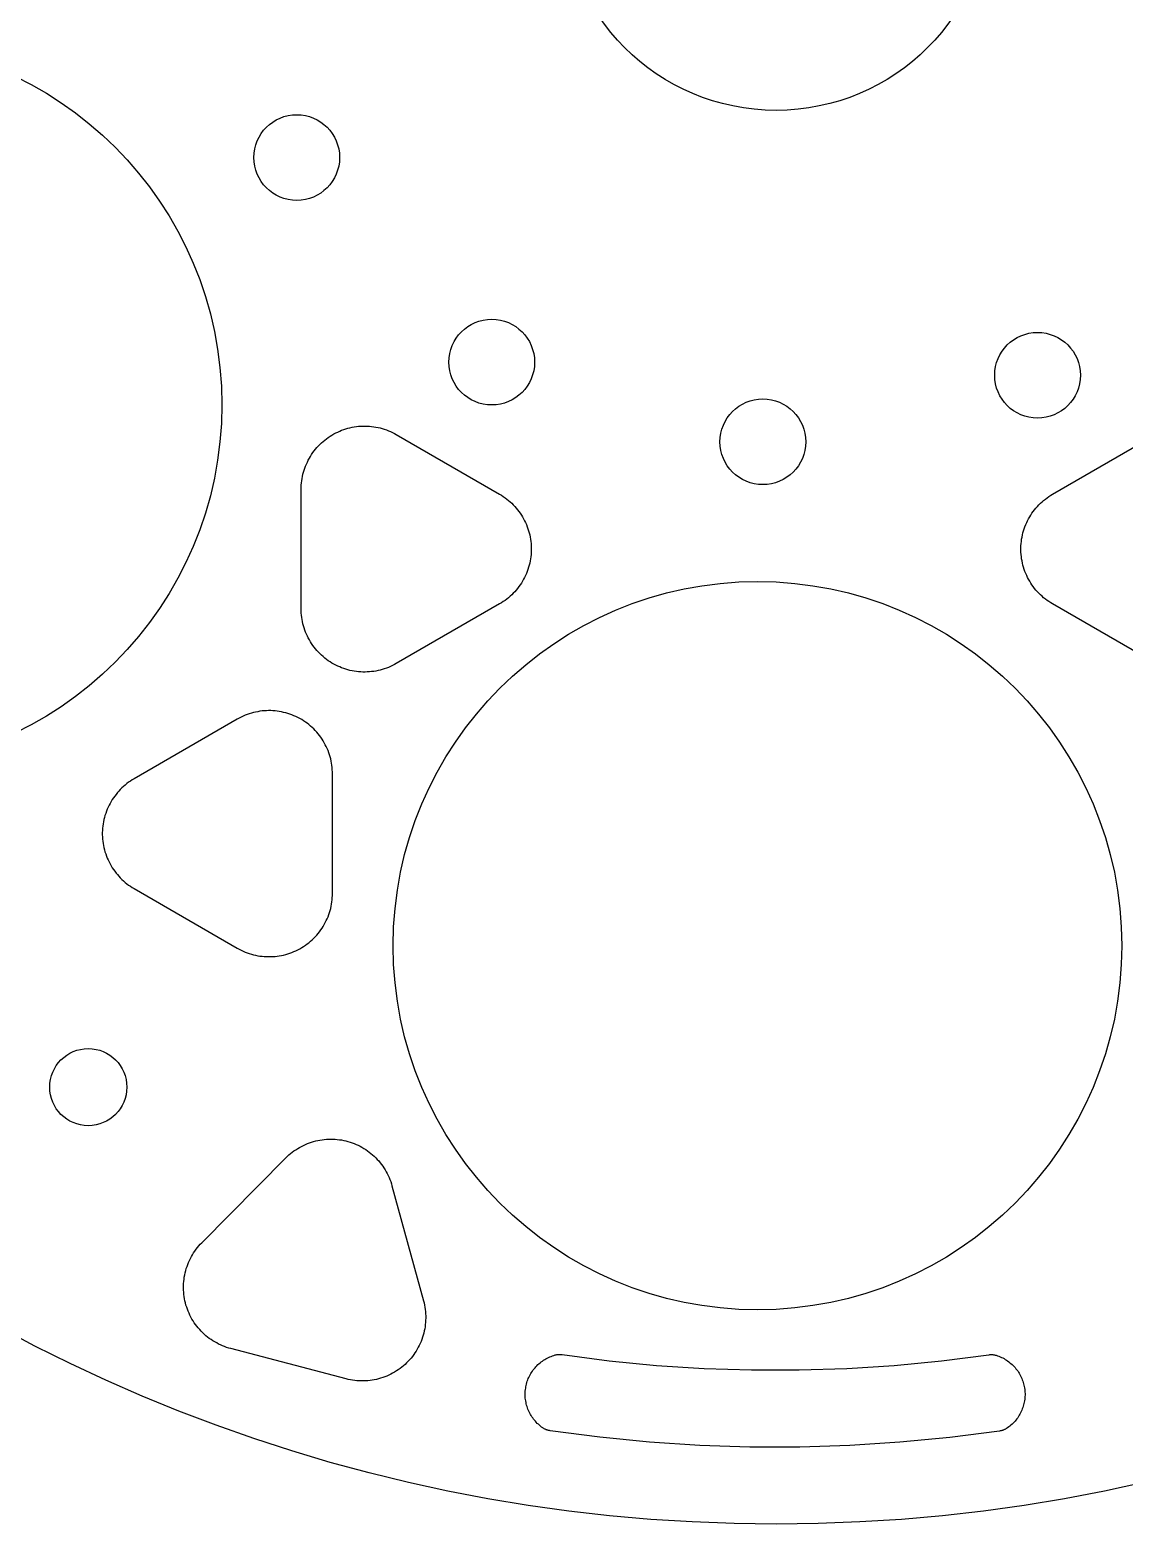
# Model space of a CAD drawing. Extents: x -4303 to -3459, y 4203 to 4583.
# Drawn here: x -3735.8 to -3608.2, y 4202.6 to 4377 of the extents above; entities that cross this region are included whole.
import ezdxf

# ---------------------------------------------------------------- set-up
doc = ezdxf.new("R2010")
doc.units = 0
doc.layers.add('DEFAULT', color=7, linetype='CONTINUOUS')

msp = doc.modelspace()

# ---------------------------------------------------------------- linework, layer by layer
at = {"layer": 'DEFAULT'}
for p, q in [((-3699.91, 4330.1), (-3699.68, 4330.2)), ((-3699.68, 4330.2), (-3699.45, 4330.3)), ((-3699.45, 4330.3), (-3699.21, 4330.39)), ((-3699.21, 4330.39), (-3698.97, 4330.47)), ((-3698.97, 4330.47), (-3698.72, 4330.54)), ((-3698.72, 4330.54), (-3698.48, 4330.6)), ((-3698.48, 4330.6), (-3698.23, 4330.65)), ((-3698.23, 4330.65), (-3697.98, 4330.7)), ((-3697.98, 4330.7), (-3697.73, 4330.74)), ((-3697.73, 4330.74), (-3697.47, 4330.77)), ((-3697.47, 4330.77), (-3697.22, 4330.78)), ((-3697.22, 4330.78), (-3696.97, 4330.8)), ((-3696.97, 4330.8), (-3696.71, 4330.8)), ((-3696.71, 4330.8), (-3696.46, 4330.79)), ((-3696.46, 4330.79), (-3696.21, 4330.78)), ((-3696.21, 4330.78), (-3695.95, 4330.75)), ((-3695.95, 4330.75), (-3695.7, 4330.72)), ((-3695.7, 4330.72), (-3695.45, 4330.68)), ((-3695.45, 4330.68), (-3695.2, 4330.63)), ((-3695.2, 4330.63), (-3694.95, 4330.57)), ((-3694.95, 4330.57), (-3694.71, 4330.5)), ((-3694.71, 4330.5), (-3694.47, 4330.43)), ((-3694.47, 4330.43), (-3694.23, 4330.34)), ((-3694.23, 4330.34), (-3693.99, 4330.25)), ((-3693.99, 4330.25), (-3693.76, 4330.15)), ((-3693.76, 4330.15), (-3693.53, 4330.05)), ((-3702.33, 4328.28), (-3702.16, 4328.47)), ((-3702.16, 4328.47), (-3701.99, 4328.65)), ((-3701.99, 4328.65), (-3701.8, 4328.83)), ((-3701.8, 4328.83), (-3701.61, 4329)), ((-3701.61, 4329), (-3701.42, 4329.16)), ((-3701.42, 4329.16), (-3701.22, 4329.32)), ((-3701.22, 4329.32), (-3701.01, 4329.47)), ((-3701.01, 4329.47), (-3700.8, 4329.61)), ((-3700.8, 4329.61), (-3700.59, 4329.74)), ((-3700.59, 4329.74), (-3700.37, 4329.87)), ((-3700.37, 4329.87), (-3700.14, 4329.99)), ((-3700.14, 4329.99), (-3699.91, 4330.1)), ((-3693.53, 4330.05), (-3693.3, 4329.93)), ((-3693.3, 4329.93), (-3693.08, 4329.81)), ((-3693.08, 4329.81), (-3681.02, 4322.85)), ((-3616.51, 4322.85), (-3604.45, 4329.81)), ((-3703.45, 4326.59), (-3703.34, 4326.82)), ((-3703.34, 4326.82), (-3703.21, 4327.04)), ((-3703.21, 4327.04), (-3703.09, 4327.26)), ((-3703.09, 4327.26), (-3702.95, 4327.48)), ((-3702.95, 4327.48), (-3702.81, 4327.69)), ((-3702.81, 4327.69), (-3702.66, 4327.89)), ((-3702.66, 4327.89), (-3702.5, 4328.09)), ((-3702.5, 4328.09), (-3702.33, 4328.28)), ((-3704.07, 4324.66), (-3704.02, 4324.91)), ((-3704.02, 4324.91), (-3703.96, 4325.16)), ((-3703.96, 4325.16), (-3703.9, 4325.41)), ((-3703.9, 4325.41), (-3703.82, 4325.65)), ((-3703.82, 4325.65), (-3703.74, 4325.89)), ((-3703.74, 4325.89), (-3703.65, 4326.13)), ((-3703.65, 4326.13), (-3703.56, 4326.36)), ((-3703.56, 4326.36), (-3703.45, 4326.59)), ((-3704.17, 4323.66), (-3704.16, 4323.91)), ((-3704.17, 4323.4), (-3704.17, 4323.66)), ((-3704.17, 4309.48), (-3704.17, 4323.4)), ((-3704.16, 4323.91), (-3704.14, 4324.16)), ((-3704.14, 4324.16), (-3704.1, 4324.41)), ((-3704.1, 4324.41), (-3704.07, 4324.66)), ((-3681.02, 4322.85), (-3680.8, 4322.72)), ((-3680.8, 4322.72), (-3680.59, 4322.58)), ((-3680.59, 4322.58), (-3680.38, 4322.43)), ((-3680.38, 4322.43), (-3680.18, 4322.28)), ((-3680.18, 4322.28), (-3679.98, 4322.12)), ((-3679.98, 4322.12), (-3679.79, 4321.95)), ((-3679.79, 4321.95), (-3679.6, 4321.78)), ((-3679.6, 4321.78), (-3679.42, 4321.6)), ((-3679.42, 4321.6), (-3679.25, 4321.42)), ((-3618.28, 4321.42), (-3618.11, 4321.6)), ((-3618.11, 4321.6), (-3617.93, 4321.78)), ((-3617.93, 4321.78), (-3617.74, 4321.95)), ((-3617.74, 4321.95), (-3617.55, 4322.12)), ((-3617.55, 4322.12), (-3617.35, 4322.28)), ((-3617.35, 4322.28), (-3617.15, 4322.43)), ((-3617.15, 4322.43), (-3616.94, 4322.58)), ((-3616.94, 4322.58), (-3616.72, 4322.72)), ((-3616.72, 4322.72), (-3616.51, 4322.85)), ((-3679.25, 4321.42), (-3679.08, 4321.23)), ((-3679.08, 4321.23), (-3678.92, 4321.03)), ((-3678.92, 4321.03), (-3678.77, 4320.83)), ((-3678.77, 4320.83), (-3678.62, 4320.62)), ((-3678.62, 4320.62), (-3678.48, 4320.41)), ((-3678.48, 4320.41), (-3678.35, 4320.19)), ((-3678.35, 4320.19), (-3678.22, 4319.97)), ((-3678.22, 4319.97), (-3678.1, 4319.75)), ((-3678.1, 4319.75), (-3677.99, 4319.52)), ((-3619.53, 4319.52), (-3619.42, 4319.75)), ((-3619.42, 4319.75), (-3619.31, 4319.97)), ((-3619.31, 4319.97), (-3619.18, 4320.19)), ((-3619.18, 4320.19), (-3619.05, 4320.41)), ((-3619.05, 4320.41), (-3618.91, 4320.62)), ((-3618.91, 4320.62), (-3618.76, 4320.83)), ((-3618.76, 4320.83), (-3618.61, 4321.03)), ((-3618.61, 4321.03), (-3618.45, 4321.23)), ((-3618.45, 4321.23), (-3618.28, 4321.42)), ((-3677.99, 4319.52), (-3677.89, 4319.29)), ((-3677.89, 4319.29), (-3677.8, 4319.05)), ((-3677.8, 4319.05), (-3677.71, 4318.81)), ((-3677.71, 4318.81), (-3677.64, 4318.57)), ((-3677.64, 4318.57), (-3677.57, 4318.32)), ((-3677.57, 4318.32), (-3677.51, 4318.08)), ((-3677.51, 4318.08), (-3677.45, 4317.83)), ((-3620.07, 4317.83), (-3620.02, 4318.08)), ((-3620.02, 4318.08), (-3619.96, 4318.32)), ((-3619.96, 4318.32), (-3619.89, 4318.57)), ((-3619.89, 4318.57), (-3619.82, 4318.81)), ((-3619.82, 4318.81), (-3619.73, 4319.05)), ((-3619.73, 4319.05), (-3619.64, 4319.29)), ((-3619.64, 4319.29), (-3619.53, 4319.52)), ((-3677.45, 4317.83), (-3677.41, 4317.58)), ((-3677.41, 4317.58), (-3677.38, 4317.33)), ((-3677.38, 4317.33), (-3677.35, 4317.07)), ((-3677.35, 4317.07), (-3677.33, 4316.82)), ((-3677.33, 4316.82), (-3677.32, 4316.57)), ((-3677.32, 4316.31), (-3677.33, 4316.06)), ((-3677.32, 4316.57), (-3677.32, 4316.31)), ((-3620.2, 4316.82), (-3620.18, 4317.07)), ((-3620.2, 4316.57), (-3620.2, 4316.82)), ((-3620.2, 4316.31), (-3620.2, 4316.57)), ((-3620.2, 4316.06), (-3620.2, 4316.31)), ((-3620.18, 4317.07), (-3620.15, 4317.33)), ((-3620.15, 4317.33), (-3620.12, 4317.58)), ((-3620.12, 4317.58), (-3620.07, 4317.83)), ((-3677.57, 4314.56), (-3677.64, 4314.31)), ((-3677.51, 4314.8), (-3677.57, 4314.56)), ((-3677.45, 4315.05), (-3677.51, 4314.8)), ((-3677.41, 4315.3), (-3677.45, 4315.05)), ((-3677.38, 4315.55), (-3677.41, 4315.3)), ((-3677.35, 4315.81), (-3677.38, 4315.55)), ((-3677.33, 4316.06), (-3677.35, 4315.81)), ((-3620.18, 4315.81), (-3620.2, 4316.06)), ((-3620.15, 4315.55), (-3620.18, 4315.81)), ((-3620.12, 4315.3), (-3620.15, 4315.55)), ((-3620.07, 4315.05), (-3620.12, 4315.3)), ((-3620.02, 4314.8), (-3620.07, 4315.05)), ((-3619.96, 4314.56), (-3620.02, 4314.8)), ((-3619.89, 4314.31), (-3619.96, 4314.56)), ((-3678.22, 4312.91), (-3678.35, 4312.69)), ((-3678.1, 4313.13), (-3678.22, 4312.91)), ((-3677.99, 4313.36), (-3678.1, 4313.13)), ((-3677.89, 4313.59), (-3677.99, 4313.36)), ((-3677.8, 4313.83), (-3677.89, 4313.59)), ((-3677.71, 4314.07), (-3677.8, 4313.83)), ((-3677.64, 4314.31), (-3677.71, 4314.07)), ((-3619.82, 4314.07), (-3619.89, 4314.31)), ((-3619.73, 4313.83), (-3619.82, 4314.07)), ((-3619.64, 4313.59), (-3619.73, 4313.83)), ((-3619.53, 4313.36), (-3619.64, 4313.59)), ((-3619.42, 4313.13), (-3619.53, 4313.36)), ((-3619.31, 4312.91), (-3619.42, 4313.13)), ((-3619.18, 4312.69), (-3619.31, 4312.91)), ((-3679.6, 4311.1), (-3679.79, 4310.93)), ((-3679.42, 4311.28), (-3679.6, 4311.1)), ((-3679.25, 4311.46), (-3679.42, 4311.28)), ((-3679.08, 4311.65), (-3679.25, 4311.46)), ((-3678.92, 4311.85), (-3679.08, 4311.65)), ((-3678.77, 4312.05), (-3678.92, 4311.85)), ((-3678.62, 4312.26), (-3678.77, 4312.05)), ((-3678.48, 4312.47), (-3678.62, 4312.26)), ((-3678.35, 4312.69), (-3678.48, 4312.47)), ((-3619.05, 4312.47), (-3619.18, 4312.69)), ((-3618.91, 4312.26), (-3619.05, 4312.47)), ((-3618.76, 4312.05), (-3618.91, 4312.26)), ((-3618.61, 4311.85), (-3618.76, 4312.05)), ((-3618.45, 4311.65), (-3618.61, 4311.85)), ((-3618.28, 4311.46), (-3618.45, 4311.65)), ((-3618.11, 4311.28), (-3618.28, 4311.46)), ((-3617.93, 4311.1), (-3618.11, 4311.28)), ((-3617.74, 4310.93), (-3617.93, 4311.1)), ((-3704.17, 4309.22), (-3704.17, 4309.48)), ((-3704.16, 4308.97), (-3704.17, 4309.22)), ((-3681.02, 4310.03), (-3693.08, 4303.07)), ((-3680.8, 4310.16), (-3681.02, 4310.03)), ((-3680.59, 4310.3), (-3680.8, 4310.16)), ((-3680.38, 4310.45), (-3680.59, 4310.3)), ((-3680.18, 4310.6), (-3680.38, 4310.45)), ((-3679.98, 4310.76), (-3680.18, 4310.6)), ((-3679.79, 4310.93), (-3679.98, 4310.76)), ((-3617.55, 4310.76), (-3617.74, 4310.93)), ((-3617.35, 4310.6), (-3617.55, 4310.76)), ((-3617.15, 4310.45), (-3617.35, 4310.6)), ((-3616.94, 4310.3), (-3617.15, 4310.45)), ((-3616.72, 4310.16), (-3616.94, 4310.3)), ((-3616.51, 4310.03), (-3616.72, 4310.16)), ((-3604.45, 4303.07), (-3616.51, 4310.03)), ((-3704.14, 4308.72), (-3704.16, 4308.97)), ((-3704.1, 4308.47), (-3704.14, 4308.72)), ((-3704.07, 4308.22), (-3704.1, 4308.47)), ((-3704.02, 4307.97), (-3704.07, 4308.22)), ((-3703.96, 4307.72), (-3704.02, 4307.97)), ((-3703.9, 4307.47), (-3703.96, 4307.72)), ((-3703.82, 4307.23), (-3703.9, 4307.47)), ((-3703.74, 4306.99), (-3703.82, 4307.23)), ((-3703.65, 4306.75), (-3703.74, 4306.99)), ((-3703.56, 4306.52), (-3703.65, 4306.75)), ((-3703.45, 4306.29), (-3703.56, 4306.52)), ((-3703.34, 4306.06), (-3703.45, 4306.29)), ((-3703.21, 4305.84), (-3703.34, 4306.06)), ((-3703.09, 4305.62), (-3703.21, 4305.84)), ((-3702.95, 4305.4), (-3703.09, 4305.62)), ((-3702.81, 4305.19), (-3702.95, 4305.4)), ((-3702.66, 4304.99), (-3702.81, 4305.19)), ((-3702.5, 4304.79), (-3702.66, 4304.99)), ((-3702.33, 4304.6), (-3702.5, 4304.79)), ((-3702.16, 4304.41), (-3702.33, 4304.6)), ((-3701.99, 4304.23), (-3702.16, 4304.41)), ((-3701.8, 4304.05), (-3701.99, 4304.23)), ((-3701.61, 4303.88), (-3701.8, 4304.05)), ((-3701.42, 4303.72), (-3701.61, 4303.88)), ((-3701.22, 4303.56), (-3701.42, 4303.72)), ((-3701.01, 4303.41), (-3701.22, 4303.56)), ((-3700.8, 4303.27), (-3701.01, 4303.41)), ((-3700.59, 4303.14), (-3700.8, 4303.27)), ((-3700.37, 4303.01), (-3700.59, 4303.14)), ((-3700.14, 4302.89), (-3700.37, 4303.01)), ((-3699.91, 4302.78), (-3700.14, 4302.89)), ((-3699.68, 4302.68), (-3699.91, 4302.78)), ((-3699.45, 4302.58), (-3699.68, 4302.68)), ((-3699.21, 4302.49), (-3699.45, 4302.58)), ((-3698.97, 4302.41), (-3699.21, 4302.49)), ((-3698.72, 4302.34), (-3698.97, 4302.41)), ((-3698.48, 4302.28), (-3698.72, 4302.34)), ((-3698.23, 4302.23), (-3698.48, 4302.28)), ((-3695.2, 4302.25), (-3695.45, 4302.2)), ((-3694.95, 4302.31), (-3695.2, 4302.25)), ((-3694.71, 4302.38), (-3694.95, 4302.31)), ((-3694.47, 4302.45), (-3694.71, 4302.38)), ((-3694.23, 4302.54), (-3694.47, 4302.45)), ((-3693.99, 4302.63), (-3694.23, 4302.54)), ((-3693.76, 4302.73), (-3693.99, 4302.63)), ((-3693.53, 4302.83), (-3693.76, 4302.73)), ((-3693.3, 4302.95), (-3693.53, 4302.83)), ((-3693.08, 4303.07), (-3693.3, 4302.95)), ((-3697.98, 4302.18), (-3698.23, 4302.23)), ((-3697.73, 4302.14), (-3697.98, 4302.18)), ((-3697.47, 4302.11), (-3697.73, 4302.14)), ((-3697.22, 4302.09), (-3697.47, 4302.11)), ((-3696.97, 4302.08), (-3697.22, 4302.09)), ((-3696.71, 4302.08), (-3696.97, 4302.08)), ((-3696.46, 4302.09), (-3696.71, 4302.08)), ((-3696.21, 4302.1), (-3696.46, 4302.09)), ((-3695.95, 4302.13), (-3696.21, 4302.1)), ((-3695.7, 4302.16), (-3695.95, 4302.13)), ((-3695.45, 4302.2), (-3695.7, 4302.16)), ((-3710.7, 4297.04), (-3710.94, 4296.94)), ((-3710.47, 4297.13), (-3710.7, 4297.04)), ((-3710.23, 4297.21), (-3710.47, 4297.13)), ((-3709.98, 4297.29), (-3710.23, 4297.21)), ((-3709.74, 4297.35), (-3709.98, 4297.29)), ((-3709.49, 4297.41), (-3709.74, 4297.35)), ((-3709.24, 4297.46), (-3709.49, 4297.41)), ((-3708.99, 4297.5), (-3709.24, 4297.46)), ((-3708.74, 4297.54), (-3708.99, 4297.5)), ((-3708.49, 4297.56), (-3708.74, 4297.54)), ((-3708.23, 4297.57), (-3708.49, 4297.56)), ((-3707.98, 4297.58), (-3708.23, 4297.57)), ((-3707.73, 4297.58), (-3707.98, 4297.58)), ((-3707.47, 4297.57), (-3707.73, 4297.58)), ((-3707.22, 4297.55), (-3707.47, 4297.57)), ((-3706.97, 4297.52), (-3707.22, 4297.55)), ((-3706.72, 4297.48), (-3706.97, 4297.52)), ((-3706.47, 4297.44), (-3706.72, 4297.48)), ((-3706.22, 4297.38), (-3706.47, 4297.44)), ((-3705.97, 4297.32), (-3706.22, 4297.38)), ((-3705.73, 4297.25), (-3705.97, 4297.32)), ((-3705.49, 4297.17), (-3705.73, 4297.25)), ((-3705.25, 4297.08), (-3705.49, 4297.17)), ((-3705.01, 4296.99), (-3705.25, 4297.08)), ((-3711.62, 4296.59), (-3723.67, 4289.63)), ((-3711.39, 4296.71), (-3711.62, 4296.59)), ((-3711.17, 4296.83), (-3711.39, 4296.71)), ((-3710.94, 4296.94), (-3711.17, 4296.83)), ((-3704.78, 4296.88), (-3705.01, 4296.99)), ((-3704.55, 4296.77), (-3704.78, 4296.88)), ((-3704.33, 4296.65), (-3704.55, 4296.77)), ((-3704.11, 4296.53), (-3704.33, 4296.65)), ((-3703.89, 4296.39), (-3704.11, 4296.53)), ((-3703.68, 4296.25), (-3703.89, 4296.39)), ((-3703.48, 4296.1), (-3703.68, 4296.25)), ((-3703.28, 4295.95), (-3703.48, 4296.1)), ((-3703.08, 4295.78), (-3703.28, 4295.95)), ((-3702.89, 4295.61), (-3703.08, 4295.78)), ((-3702.71, 4295.44), (-3702.89, 4295.61)), ((-3702.53, 4295.26), (-3702.71, 4295.44)), ((-3702.36, 4295.07), (-3702.53, 4295.26)), ((-3702.2, 4294.87), (-3702.36, 4295.07)), ((-3702.04, 4294.68), (-3702.2, 4294.87)), ((-3701.89, 4294.47), (-3702.04, 4294.68)), ((-3701.74, 4294.26), (-3701.89, 4294.47)), ((-3701.61, 4294.05), (-3701.74, 4294.26)), ((-3701.48, 4293.83), (-3701.61, 4294.05)), ((-3701.36, 4293.6), (-3701.48, 4293.83)), ((-3701.24, 4293.38), (-3701.36, 4293.6)), ((-3701.14, 4293.15), (-3701.24, 4293.38)), ((-3701.04, 4292.91), (-3701.14, 4293.15)), ((-3700.95, 4292.67), (-3701.04, 4292.91)), ((-3700.87, 4292.43), (-3700.95, 4292.67)), ((-3700.8, 4292.19), (-3700.87, 4292.43)), ((-3700.73, 4291.95), (-3700.8, 4292.19)), ((-3700.68, 4291.7), (-3700.73, 4291.95)), ((-3700.63, 4291.45), (-3700.68, 4291.7)), ((-3700.59, 4291.2), (-3700.63, 4291.45)), ((-3700.56, 4290.95), (-3700.59, 4291.2)), ((-3700.54, 4290.69), (-3700.56, 4290.95)), ((-3700.52, 4290.44), (-3700.54, 4290.69)), ((-3700.52, 4290.18), (-3700.52, 4290.44)), ((-3700.52, 4276.26), (-3700.52, 4290.18)), ((-3725.27, 4288.39), (-3725.45, 4288.2)), ((-3725.09, 4288.57), (-3725.27, 4288.39)), ((-3724.9, 4288.74), (-3725.09, 4288.57)), ((-3724.71, 4288.9), (-3724.9, 4288.74)), ((-3724.51, 4289.06), (-3724.71, 4288.9)), ((-3724.31, 4289.22), (-3724.51, 4289.06)), ((-3724.1, 4289.36), (-3724.31, 4289.22)), ((-3723.89, 4289.5), (-3724.1, 4289.36)), ((-3723.67, 4289.63), (-3723.89, 4289.5)), ((-3726.47, 4286.76), (-3726.59, 4286.53)), ((-3726.35, 4286.98), (-3726.47, 4286.76)), ((-3726.22, 4287.19), (-3726.35, 4286.98)), ((-3726.08, 4287.41), (-3726.22, 4287.19)), ((-3725.93, 4287.61), (-3726.08, 4287.41)), ((-3725.77, 4287.81), (-3725.93, 4287.61)), ((-3725.61, 4288.01), (-3725.77, 4287.81)), ((-3725.45, 4288.2), (-3725.61, 4288.01)), ((-3727.19, 4284.86), (-3727.24, 4284.61)), ((-3727.13, 4285.11), (-3727.19, 4284.86)), ((-3727.06, 4285.35), (-3727.13, 4285.11)), ((-3726.98, 4285.59), (-3727.06, 4285.35)), ((-3726.9, 4285.83), (-3726.98, 4285.59)), ((-3726.8, 4286.07), (-3726.9, 4285.83)), ((-3726.7, 4286.3), (-3726.8, 4286.07)), ((-3726.59, 4286.53), (-3726.7, 4286.3)), ((-3727.36, 4283.6), (-3727.37, 4283.35)), ((-3727.37, 4283.35), (-3727.37, 4283.1)), ((-3727.37, 4283.1), (-3727.36, 4282.84)), ((-3727.34, 4283.86), (-3727.36, 4283.6)), ((-3727.32, 4284.11), (-3727.34, 4283.86)), ((-3727.28, 4284.36), (-3727.32, 4284.11)), ((-3727.24, 4284.61), (-3727.28, 4284.36)), ((-3727.36, 4282.84), (-3727.34, 4282.59)), ((-3727.34, 4282.59), (-3727.32, 4282.34)), ((-3727.32, 4282.34), (-3727.28, 4282.09)), ((-3727.28, 4282.09), (-3727.24, 4281.83)), ((-3727.24, 4281.83), (-3727.19, 4281.59)), ((-3727.19, 4281.59), (-3727.13, 4281.34)), ((-3727.13, 4281.34), (-3727.06, 4281.1)), ((-3727.06, 4281.1), (-3726.98, 4280.85)), ((-3726.98, 4280.85), (-3726.9, 4280.61)), ((-3726.9, 4280.61), (-3726.8, 4280.38)), ((-3726.8, 4280.38), (-3726.7, 4280.15)), ((-3726.7, 4280.15), (-3726.59, 4279.92)), ((-3726.59, 4279.92), (-3726.47, 4279.69)), ((-3726.47, 4279.69), (-3726.35, 4279.47)), ((-3726.35, 4279.47), (-3726.22, 4279.25)), ((-3726.22, 4279.25), (-3726.08, 4279.04)), ((-3726.08, 4279.04), (-3725.93, 4278.83)), ((-3725.93, 4278.83), (-3725.77, 4278.63)), ((-3725.77, 4278.63), (-3725.61, 4278.44)), ((-3725.61, 4278.44), (-3725.45, 4278.25)), ((-3725.45, 4278.25), (-3725.27, 4278.06)), ((-3725.27, 4278.06), (-3725.09, 4277.88)), ((-3725.09, 4277.88), (-3724.9, 4277.71)), ((-3724.9, 4277.71), (-3724.71, 4277.54)), ((-3724.71, 4277.54), (-3724.51, 4277.38)), ((-3724.51, 4277.38), (-3724.31, 4277.23)), ((-3724.31, 4277.23), (-3724.1, 4277.09)), ((-3724.1, 4277.09), (-3723.89, 4276.95)), ((-3723.89, 4276.95), (-3723.67, 4276.82)), ((-3723.67, 4276.82), (-3711.62, 4269.86)), ((-3700.52, 4276.01), (-3700.52, 4276.26)), ((-3700.8, 4274.26), (-3700.73, 4274.5)), ((-3700.73, 4274.5), (-3700.68, 4274.75)), ((-3700.68, 4274.75), (-3700.63, 4275)), ((-3700.63, 4275), (-3700.59, 4275.25)), ((-3700.59, 4275.25), (-3700.56, 4275.5)), ((-3700.56, 4275.5), (-3700.54, 4275.75)), ((-3700.54, 4275.75), (-3700.52, 4276.01)), ((-3701.61, 4272.4), (-3701.48, 4272.62)), ((-3701.48, 4272.62), (-3701.36, 4272.84)), ((-3701.36, 4272.84), (-3701.24, 4273.07)), ((-3701.24, 4273.07), (-3701.14, 4273.3)), ((-3701.14, 4273.3), (-3701.04, 4273.53)), ((-3701.04, 4273.53), (-3700.95, 4273.77)), ((-3700.95, 4273.77), (-3700.87, 4274.01)), ((-3700.87, 4274.01), (-3700.8, 4274.26)), ((-3702.89, 4270.83), (-3702.71, 4271.01)), ((-3702.71, 4271.01), (-3702.53, 4271.19)), ((-3702.53, 4271.19), (-3702.36, 4271.38)), ((-3702.36, 4271.38), (-3702.2, 4271.57)), ((-3702.2, 4271.57), (-3702.04, 4271.77)), ((-3702.04, 4271.77), (-3701.89, 4271.98)), ((-3701.89, 4271.98), (-3701.74, 4272.19)), ((-3701.74, 4272.19), (-3701.61, 4272.4)), ((-3711.62, 4269.86), (-3711.39, 4269.73)), ((-3711.39, 4269.73), (-3711.17, 4269.62)), ((-3711.17, 4269.62), (-3710.94, 4269.51)), ((-3710.94, 4269.51), (-3710.7, 4269.41)), ((-3710.7, 4269.41), (-3710.47, 4269.32)), ((-3710.47, 4269.32), (-3710.23, 4269.24)), ((-3710.23, 4269.24), (-3709.98, 4269.16)), ((-3709.98, 4269.16), (-3709.74, 4269.09)), ((-3706.22, 4269.06), (-3705.97, 4269.13)), ((-3705.97, 4269.13), (-3705.73, 4269.2)), ((-3705.73, 4269.2), (-3705.49, 4269.28)), ((-3705.49, 4269.28), (-3705.25, 4269.36)), ((-3705.25, 4269.36), (-3705.01, 4269.46)), ((-3705.01, 4269.46), (-3704.78, 4269.56)), ((-3704.78, 4269.56), (-3704.55, 4269.67)), ((-3704.55, 4269.67), (-3704.33, 4269.79)), ((-3704.33, 4269.79), (-3704.11, 4269.92)), ((-3704.11, 4269.92), (-3703.89, 4270.05)), ((-3703.89, 4270.05), (-3703.68, 4270.2)), ((-3703.68, 4270.2), (-3703.48, 4270.35)), ((-3703.48, 4270.35), (-3703.28, 4270.5)), ((-3703.28, 4270.5), (-3703.08, 4270.66)), ((-3703.08, 4270.66), (-3702.89, 4270.83)), ((-3709.74, 4269.09), (-3709.49, 4269.03)), ((-3709.49, 4269.03), (-3709.24, 4268.98)), ((-3709.24, 4268.98), (-3708.99, 4268.94)), ((-3708.99, 4268.94), (-3708.74, 4268.91)), ((-3708.74, 4268.91), (-3708.49, 4268.89)), ((-3708.49, 4268.89), (-3708.23, 4268.87)), ((-3708.23, 4268.87), (-3707.98, 4268.87)), ((-3707.98, 4268.87), (-3707.73, 4268.87)), ((-3707.73, 4268.87), (-3707.47, 4268.88)), ((-3707.47, 4268.88), (-3707.22, 4268.9)), ((-3707.22, 4268.9), (-3706.97, 4268.93)), ((-3706.97, 4268.93), (-3706.72, 4268.96)), ((-3706.72, 4268.96), (-3706.47, 4269.01)), ((-3706.47, 4269.01), (-3706.22, 4269.06)), ((-3704.8, 4246.34), (-3704.58, 4246.48)), ((-3704.58, 4246.48), (-3704.36, 4246.61)), ((-3704.36, 4246.61), (-3704.14, 4246.73)), ((-3704.14, 4246.73), (-3703.91, 4246.84)), ((-3703.91, 4246.84), (-3703.68, 4246.95)), ((-3703.68, 4246.95), (-3703.45, 4247.05)), ((-3703.45, 4247.05), (-3703.21, 4247.14)), ((-3703.21, 4247.14), (-3702.97, 4247.22)), ((-3702.97, 4247.22), (-3702.73, 4247.29)), ((-3702.73, 4247.29), (-3702.48, 4247.36)), ((-3702.48, 4247.36), (-3702.23, 4247.41)), ((-3702.23, 4247.41), (-3701.98, 4247.46)), ((-3701.98, 4247.46), (-3701.73, 4247.5)), ((-3701.73, 4247.5), (-3701.48, 4247.53)), ((-3701.48, 4247.53), (-3701.23, 4247.55)), ((-3701.23, 4247.55), (-3700.97, 4247.57)), ((-3700.97, 4247.57), (-3700.72, 4247.57)), ((-3700.72, 4247.57), (-3700.47, 4247.57)), ((-3700.47, 4247.57), (-3700.21, 4247.56)), ((-3700.21, 4247.56), (-3699.96, 4247.53)), ((-3699.96, 4247.53), (-3699.71, 4247.5)), ((-3699.71, 4247.5), (-3699.46, 4247.47)), ((-3699.46, 4247.47), (-3699.21, 4247.42)), ((-3699.21, 4247.42), (-3698.96, 4247.36)), ((-3698.96, 4247.36), (-3698.71, 4247.3)), ((-3698.71, 4247.3), (-3698.47, 4247.22)), ((-3698.47, 4247.22), (-3698.23, 4247.14)), ((-3698.23, 4247.14), (-3697.99, 4247.05)), ((-3697.99, 4247.05), (-3697.76, 4246.96)), ((-3697.76, 4246.96), (-3697.53, 4246.85)), ((-3697.53, 4246.85), (-3697.3, 4246.74)), ((-3697.3, 4246.74), (-3697.08, 4246.62)), ((-3697.08, 4246.62), (-3696.86, 4246.49)), ((-3696.86, 4246.49), (-3696.64, 4246.35)), ((-3715.76, 4235.48), (-3705.97, 4245.38)), ((-3705.97, 4245.38), (-3705.79, 4245.56)), ((-3705.79, 4245.56), (-3705.6, 4245.73)), ((-3705.6, 4245.73), (-3705.41, 4245.89)), ((-3705.41, 4245.89), (-3705.21, 4246.05)), ((-3705.21, 4246.05), (-3705.01, 4246.2)), ((-3705.01, 4246.2), (-3704.8, 4246.34)), ((-3696.64, 4246.35), (-3696.43, 4246.21)), ((-3696.43, 4246.21), (-3696.23, 4246.06)), ((-3696.23, 4246.06), (-3696.03, 4245.9)), ((-3696.03, 4245.9), (-3695.84, 4245.74)), ((-3695.84, 4245.74), (-3695.65, 4245.57)), ((-3695.65, 4245.57), (-3695.47, 4245.39)), ((-3695.47, 4245.39), (-3695.29, 4245.21)), ((-3695.29, 4245.21), (-3695.12, 4245.02)), ((-3695.12, 4245.02), (-3694.96, 4244.82)), ((-3694.96, 4244.82), (-3694.8, 4244.62)), ((-3694.8, 4244.62), (-3694.65, 4244.42)), ((-3694.65, 4244.42), (-3694.51, 4244.21)), ((-3694.51, 4244.21), (-3694.38, 4243.99)), ((-3694.38, 4243.99), (-3694.25, 4243.77)), ((-3694.25, 4243.77), (-3694.13, 4243.55)), ((-3694.13, 4243.55), (-3694.02, 4243.32)), ((-3694.02, 4243.32), (-3693.91, 4243.09)), ((-3693.91, 4243.09), (-3693.82, 4242.85)), ((-3693.82, 4242.85), (-3693.73, 4242.61)), ((-3693.73, 4242.61), (-3693.65, 4242.37)), ((-3693.65, 4242.37), (-3693.58, 4242.13)), ((-3693.58, 4242.13), (-3689.9, 4228.7)), ((-3716.85, 4234.08), (-3716.72, 4234.3)), ((-3716.72, 4234.3), (-3716.57, 4234.51)), ((-3716.57, 4234.51), (-3716.43, 4234.71)), ((-3716.43, 4234.71), (-3716.27, 4234.91)), ((-3716.27, 4234.91), (-3716.11, 4235.11)), ((-3716.11, 4235.11), (-3715.94, 4235.3)), ((-3715.94, 4235.3), (-3715.76, 4235.48)), ((-3717.57, 4232.46), (-3717.49, 4232.7)), ((-3717.49, 4232.7), (-3717.41, 4232.94)), ((-3717.41, 4232.94), (-3717.31, 4233.18)), ((-3717.31, 4233.18), (-3717.21, 4233.41)), ((-3717.21, 4233.41), (-3717.1, 4233.64)), ((-3717.1, 4233.64), (-3716.98, 4233.86)), ((-3716.98, 4233.86), (-3716.85, 4234.08)), ((-3717.89, 4230.72), (-3717.87, 4230.97)), ((-3717.87, 4230.97), (-3717.84, 4231.22)), ((-3717.84, 4231.22), (-3717.81, 4231.47)), ((-3717.81, 4231.47), (-3717.76, 4231.72)), ((-3717.76, 4231.72), (-3717.71, 4231.97)), ((-3717.71, 4231.97), (-3717.64, 4232.22)), ((-3717.64, 4232.22), (-3717.57, 4232.46)), ((-3717.9, 4230.46), (-3717.89, 4230.72)), ((-3717.9, 4230.21), (-3717.9, 4230.46)), ((-3717.9, 4229.95), (-3717.9, 4230.21)), ((-3717.88, 4229.7), (-3717.9, 4229.95)), ((-3717.86, 4229.45), (-3717.88, 4229.7)), ((-3717.82, 4229.2), (-3717.86, 4229.45)), ((-3717.78, 4228.94), (-3717.82, 4229.2)), ((-3717.73, 4228.7), (-3717.78, 4228.94)), ((-3717.67, 4228.45), (-3717.73, 4228.7)), ((-3717.61, 4228.2), (-3717.67, 4228.45)), ((-3717.53, 4227.96), (-3717.61, 4228.2)), ((-3717.45, 4227.72), (-3717.53, 4227.96)), ((-3717.35, 4227.48), (-3717.45, 4227.72)), ((-3717.25, 4227.25), (-3717.35, 4227.48)), ((-3717.15, 4227.02), (-3717.25, 4227.25)), ((-3689.9, 4228.7), (-3689.84, 4228.45)), ((-3689.84, 4228.45), (-3689.79, 4228.21)), ((-3689.79, 4228.21), (-3689.74, 4227.96)), ((-3689.74, 4227.96), (-3689.7, 4227.7)), ((-3689.7, 4227.7), (-3689.67, 4227.45)), ((-3689.67, 4227.45), (-3689.65, 4227.2)), ((-3717.03, 4226.8), (-3717.15, 4227.02)), ((-3716.91, 4226.57), (-3717.03, 4226.8)), ((-3716.78, 4226.36), (-3716.91, 4226.57)), ((-3716.64, 4226.14), (-3716.78, 4226.36)), ((-3716.49, 4225.93), (-3716.64, 4226.14)), ((-3716.34, 4225.73), (-3716.49, 4225.93)), ((-3716.18, 4225.53), (-3716.34, 4225.73)), ((-3716.01, 4225.34), (-3716.18, 4225.53)), ((-3689.72, 4225.68), (-3689.76, 4225.43)), ((-3689.69, 4225.93), (-3689.72, 4225.68)), ((-3689.66, 4226.18), (-3689.69, 4225.93)), ((-3689.65, 4226.44), (-3689.66, 4226.18)), ((-3689.65, 4227.2), (-3689.64, 4226.95)), ((-3689.64, 4226.69), (-3689.65, 4226.44)), ((-3689.64, 4226.95), (-3689.64, 4226.69)), ((-3715.84, 4225.16), (-3716.01, 4225.34)), ((-3715.66, 4224.98), (-3715.84, 4225.16)), ((-3715.48, 4224.8), (-3715.66, 4224.98)), ((-3715.29, 4224.63), (-3715.48, 4224.8)), ((-3715.09, 4224.47), (-3715.29, 4224.63)), ((-3714.89, 4224.32), (-3715.09, 4224.47)), ((-3714.68, 4224.17), (-3714.89, 4224.32)), ((-3714.47, 4224.03), (-3714.68, 4224.17)), ((-3714.25, 4223.9), (-3714.47, 4224.03)), ((-3714.03, 4223.78), (-3714.25, 4223.9)), ((-3713.81, 4223.66), (-3714.03, 4223.78)), ((-3690.18, 4223.97), (-3690.28, 4223.73)), ((-3690.09, 4224.2), (-3690.18, 4223.97)), ((-3690.01, 4224.44), (-3690.09, 4224.2)), ((-3689.93, 4224.69), (-3690.01, 4224.44)), ((-3689.87, 4224.93), (-3689.93, 4224.69)), ((-3689.81, 4225.18), (-3689.87, 4224.93)), ((-3689.76, 4225.43), (-3689.81, 4225.18)), ((-3713.58, 4223.55), (-3713.81, 4223.66)), ((-3713.34, 4223.45), (-3713.58, 4223.55)), ((-3713.11, 4223.35), (-3713.34, 4223.45)), ((-3712.87, 4223.27), (-3713.11, 4223.35)), ((-3712.63, 4223.19), (-3712.87, 4223.27)), ((-3712.38, 4223.12), (-3712.63, 4223.19)), ((-3698.91, 4219.59), (-3712.38, 4223.12)), ((-3691.19, 4222.21), (-3691.35, 4222.01)), ((-3691.04, 4222.42), (-3691.19, 4222.21)), ((-3690.9, 4222.62), (-3691.04, 4222.42)), ((-3690.76, 4222.84), (-3690.9, 4222.62)), ((-3690.63, 4223.05), (-3690.76, 4222.84)), ((-3690.51, 4223.28), (-3690.63, 4223.05)), ((-3690.39, 4223.5), (-3690.51, 4223.28)), ((-3690.28, 4223.73), (-3690.39, 4223.5)), ((-3675.47, 4222.01), (-3675.32, 4222.09)), ((-3675.32, 4222.09), (-3675.17, 4222.16)), ((-3675.17, 4222.16), (-3675.01, 4222.22)), ((-3675.01, 4222.22), (-3674.86, 4222.28)), ((-3674.86, 4222.28), (-3674.7, 4222.33)), ((-3674.7, 4222.33), (-3674.54, 4222.38)), ((-3674.54, 4222.38), (-3674.48, 4222.39)), ((-3674.48, 4222.39), (-3674.41, 4222.41)), ((-3674.41, 4222.41), (-3674.34, 4222.42)), ((-3674.34, 4222.42), (-3674.27, 4222.43)), ((-3674.27, 4222.43), (-3674.2, 4222.44)), ((-3674.2, 4222.44), (-3674.13, 4222.44)), ((-3674.13, 4222.44), (-3674.07, 4222.45)), ((-3674.07, 4222.45), (-3674, 4222.45)), ((-3674, 4222.45), (-3673.93, 4222.45)), ((-3673.93, 4222.45), (-3673.86, 4222.44)), ((-3673.86, 4222.44), (-3673.79, 4222.44)), ((-3673.79, 4222.44), (-3673.72, 4222.43)), ((-3673.72, 4222.43), (-3668.22, 4221.71)), ((-3629.46, 4221.69), (-3623.96, 4222.4)), ((-3623.96, 4222.4), (-3623.89, 4222.41)), ((-3623.89, 4222.41), (-3623.83, 4222.42)), ((-3623.83, 4222.42), (-3623.76, 4222.42)), ((-3623.76, 4222.42), (-3623.69, 4222.43)), ((-3623.69, 4222.43), (-3623.62, 4222.42)), ((-3623.62, 4222.42), (-3623.55, 4222.42)), ((-3623.55, 4222.42), (-3623.49, 4222.42)), ((-3623.49, 4222.42), (-3623.42, 4222.41)), ((-3623.42, 4222.41), (-3623.35, 4222.4)), ((-3623.35, 4222.4), (-3623.28, 4222.39)), ((-3623.28, 4222.39), (-3623.22, 4222.37)), ((-3623.22, 4222.37), (-3623.15, 4222.36)), ((-3623.15, 4222.36), (-3623.08, 4222.34)), ((-3623.08, 4222.34), (-3622.93, 4222.29)), ((-3622.93, 4222.29), (-3622.77, 4222.23)), ((-3622.77, 4222.23), (-3622.62, 4222.17)), ((-3622.62, 4222.17), (-3622.47, 4222.1)), ((-3622.47, 4222.1), (-3622.32, 4222.03)), ((-3622.32, 4222.03), (-3622.17, 4221.95)), ((-3693.28, 4220.38), (-3693.5, 4220.25)), ((-3693.06, 4220.51), (-3693.28, 4220.38)), ((-3692.85, 4220.65), (-3693.06, 4220.51)), ((-3692.64, 4220.8), (-3692.85, 4220.65)), ((-3692.44, 4220.95), (-3692.64, 4220.8)), ((-3692.25, 4221.11), (-3692.44, 4220.95)), ((-3692.05, 4221.28), (-3692.25, 4221.11)), ((-3691.87, 4221.45), (-3692.05, 4221.28)), ((-3691.69, 4221.64), (-3691.87, 4221.45)), ((-3691.52, 4221.82), (-3691.69, 4221.64)), ((-3691.35, 4222.01), (-3691.52, 4221.82)), ((-3677.37, 4220.21), (-3677.29, 4220.35)), ((-3677.29, 4220.35), (-3677.2, 4220.49)), ((-3677.2, 4220.49), (-3677.1, 4220.63)), ((-3677.1, 4220.63), (-3677, 4220.76)), ((-3677, 4220.76), (-3676.89, 4220.89)), ((-3676.89, 4220.89), (-3676.78, 4221.01)), ((-3676.78, 4221.01), (-3676.67, 4221.13)), ((-3676.67, 4221.13), (-3676.55, 4221.25)), ((-3676.55, 4221.25), (-3676.43, 4221.36)), ((-3676.43, 4221.36), (-3676.3, 4221.47)), ((-3676.3, 4221.47), (-3676.17, 4221.57)), ((-3676.17, 4221.57), (-3676.03, 4221.67)), ((-3676.03, 4221.67), (-3675.9, 4221.76)), ((-3675.9, 4221.76), (-3675.76, 4221.85)), ((-3675.76, 4221.85), (-3675.61, 4221.93)), ((-3675.61, 4221.93), (-3675.47, 4222.01)), ((-3668.22, 4221.71), (-3662.7, 4221.17)), ((-3662.7, 4221.17), (-3657.16, 4220.81)), ((-3657.16, 4220.81), (-3651.62, 4220.63)), ((-3651.62, 4220.63), (-3646.07, 4220.63)), ((-3646.07, 4220.63), (-3640.52, 4220.8)), ((-3640.52, 4220.8), (-3634.99, 4221.16)), ((-3634.99, 4221.16), (-3629.46, 4221.69)), ((-3622.17, 4221.95), (-3622.03, 4221.86)), ((-3622.03, 4221.86), (-3621.89, 4221.78)), ((-3621.89, 4221.78), (-3621.75, 4221.68)), ((-3621.75, 4221.68), (-3621.61, 4221.59)), ((-3621.61, 4221.59), (-3621.48, 4221.48)), ((-3621.48, 4221.48), (-3621.36, 4221.38)), ((-3621.36, 4221.38), (-3621.23, 4221.26)), ((-3621.23, 4221.26), (-3621.11, 4221.15)), ((-3621.11, 4221.15), (-3621, 4221.03)), ((-3621, 4221.03), (-3620.89, 4220.91)), ((-3620.89, 4220.91), (-3620.78, 4220.78)), ((-3620.78, 4220.78), (-3620.68, 4220.65)), ((-3620.68, 4220.65), (-3620.58, 4220.51)), ((-3620.58, 4220.51), (-3620.49, 4220.38)), ((-3620.49, 4220.38), (-3620.4, 4220.24)), ((-3698.67, 4219.53), (-3698.91, 4219.59)), ((-3698.42, 4219.48), (-3698.67, 4219.53)), ((-3698.17, 4219.44), (-3698.42, 4219.48)), ((-3697.92, 4219.4), (-3698.17, 4219.44)), ((-3697.66, 4219.38), (-3697.92, 4219.4)), ((-3697.41, 4219.36), (-3697.66, 4219.38)), ((-3697.16, 4219.35), (-3697.41, 4219.36)), ((-3696.9, 4219.35), (-3697.16, 4219.35)), ((-3696.65, 4219.36), (-3696.9, 4219.35)), ((-3696.4, 4219.38), (-3696.65, 4219.36)), ((-3696.14, 4219.4), (-3696.4, 4219.38)), ((-3695.89, 4219.44), (-3696.14, 4219.4)), ((-3695.64, 4219.48), (-3695.89, 4219.44)), ((-3695.39, 4219.53), (-3695.64, 4219.48)), ((-3695.15, 4219.6), (-3695.39, 4219.53)), ((-3694.9, 4219.66), (-3695.15, 4219.6)), ((-3694.66, 4219.74), (-3694.9, 4219.66)), ((-3694.42, 4219.83), (-3694.66, 4219.74)), ((-3694.19, 4219.92), (-3694.42, 4219.83)), ((-3693.95, 4220.02), (-3694.19, 4219.92)), ((-3693.72, 4220.13), (-3693.95, 4220.02)), ((-3693.5, 4220.25), (-3693.72, 4220.13)), ((-3677.98, 4218.5), (-3677.96, 4218.66)), ((-3677.96, 4218.66), (-3677.92, 4218.83)), ((-3677.92, 4218.83), (-3677.88, 4218.99)), ((-3677.88, 4218.99), (-3677.84, 4219.15)), ((-3677.84, 4219.15), (-3677.79, 4219.31)), ((-3677.79, 4219.31), (-3677.73, 4219.46)), ((-3677.73, 4219.46), (-3677.67, 4219.62)), ((-3677.67, 4219.62), (-3677.61, 4219.77)), ((-3677.61, 4219.77), (-3677.53, 4219.92)), ((-3677.53, 4219.92), (-3677.46, 4220.07)), ((-3677.46, 4220.07), (-3677.37, 4220.21)), ((-3620.4, 4220.24), (-3620.32, 4220.09)), ((-3620.32, 4220.09), (-3620.24, 4219.94)), ((-3620.24, 4219.94), (-3620.17, 4219.8)), ((-3620.17, 4219.8), (-3620.1, 4219.64)), ((-3620.1, 4219.64), (-3620.04, 4219.49)), ((-3620.04, 4219.49), (-3619.98, 4219.33)), ((-3619.98, 4219.33), (-3619.93, 4219.18)), ((-3619.93, 4219.18), (-3619.89, 4219.02)), ((-3619.89, 4219.02), (-3619.85, 4218.86)), ((-3619.85, 4218.86), (-3619.81, 4218.69)), ((-3619.81, 4218.69), (-3619.78, 4218.53)), ((-3619.78, 4218.53), (-3619.76, 4218.36)), ((-3678.04, 4217.84), (-3678.03, 4218.01)), ((-3678.04, 4217.67), (-3678.04, 4217.84)), ((-3678.03, 4217.51), (-3678.04, 4217.67)), ((-3678.03, 4218.01), (-3678.02, 4218.17)), ((-3678.02, 4217.34), (-3678.03, 4217.51)), ((-3678.02, 4218.17), (-3678.01, 4218.34)), ((-3678, 4217.18), (-3678.02, 4217.34)), ((-3678.01, 4218.34), (-3677.98, 4218.5)), ((-3677.97, 4217.01), (-3678, 4217.18)), ((-3677.94, 4216.85), (-3677.97, 4217.01)), ((-3677.91, 4216.69), (-3677.94, 4216.85)), ((-3619.81, 4216.88), (-3619.85, 4216.72)), ((-3619.78, 4217.04), (-3619.81, 4216.88)), ((-3619.76, 4217.21), (-3619.78, 4217.04)), ((-3619.76, 4218.36), (-3619.74, 4218.2)), ((-3619.74, 4217.37), (-3619.76, 4217.21)), ((-3619.74, 4218.2), (-3619.73, 4218.03)), ((-3619.73, 4217.54), (-3619.74, 4217.37)), ((-3619.73, 4218.03), (-3619.72, 4217.87)), ((-3619.72, 4217.7), (-3619.73, 4217.54)), ((-3619.72, 4217.87), (-3619.72, 4217.7)), ((-3677.87, 4216.53), (-3677.91, 4216.69)), ((-3677.82, 4216.37), (-3677.87, 4216.53)), ((-3677.77, 4216.21), (-3677.82, 4216.37)), ((-3677.71, 4216.05), (-3677.77, 4216.21)), ((-3677.65, 4215.9), (-3677.71, 4216.05)), ((-3677.58, 4215.75), (-3677.65, 4215.9)), ((-3677.5, 4215.6), (-3677.58, 4215.75)), ((-3677.43, 4215.45), (-3677.5, 4215.6)), ((-3677.34, 4215.31), (-3677.43, 4215.45)), ((-3677.25, 4215.17), (-3677.34, 4215.31)), ((-3677.16, 4215.03), (-3677.25, 4215.17)), ((-3620.58, 4215.06), (-3620.68, 4214.92)), ((-3620.49, 4215.2), (-3620.58, 4215.06)), ((-3620.4, 4215.34), (-3620.49, 4215.2)), ((-3620.32, 4215.48), (-3620.4, 4215.34)), ((-3620.24, 4215.63), (-3620.32, 4215.48)), ((-3620.17, 4215.78), (-3620.24, 4215.63)), ((-3620.1, 4215.93), (-3620.17, 4215.78)), ((-3620.04, 4216.08), (-3620.1, 4215.93)), ((-3619.98, 4216.24), (-3620.04, 4216.08)), ((-3619.93, 4216.39), (-3619.98, 4216.24)), ((-3619.89, 4216.55), (-3619.93, 4216.39)), ((-3619.85, 4216.72), (-3619.89, 4216.55)), ((-3677.06, 4214.9), (-3677.16, 4215.03)), ((-3676.96, 4214.77), (-3677.06, 4214.9)), ((-3676.85, 4214.64), (-3676.96, 4214.77)), ((-3676.74, 4214.52), (-3676.85, 4214.64)), ((-3676.62, 4214.4), (-3676.74, 4214.52)), ((-3676.5, 4214.29), (-3676.62, 4214.4)), ((-3676.38, 4214.18), (-3676.5, 4214.29)), ((-3676.25, 4214.07), (-3676.38, 4214.18)), ((-3676.12, 4213.97), (-3676.25, 4214.07)), ((-3675.98, 4213.87), (-3676.12, 4213.97)), ((-3675.93, 4213.84), (-3675.98, 4213.87)), ((-3675.87, 4213.8), (-3675.93, 4213.84)), ((-3675.82, 4213.77), (-3675.87, 4213.8)), ((-3675.76, 4213.74), (-3675.82, 4213.77)), ((-3675.7, 4213.71), (-3675.76, 4213.74)), ((-3675.64, 4213.68), (-3675.7, 4213.71)), ((-3675.58, 4213.66), (-3675.64, 4213.68)), ((-3675.52, 4213.63), (-3675.58, 4213.66)), ((-3675.46, 4213.61), (-3675.52, 4213.63)), ((-3675.39, 4213.59), (-3675.46, 4213.61)), ((-3675.33, 4213.58), (-3675.39, 4213.59)), ((-3675.27, 4213.56), (-3675.33, 4213.58)), ((-3675.2, 4213.55), (-3675.27, 4213.56)), ((-3675.14, 4213.54), (-3675.2, 4213.55)), ((-3669.34, 4212.78), (-3675.14, 4213.54)), ((-3622.69, 4213.49), (-3628.49, 4212.75)), ((-3622.63, 4213.51), (-3622.69, 4213.49)), ((-3622.56, 4213.52), (-3622.63, 4213.51)), ((-3622.5, 4213.53), (-3622.56, 4213.52)), ((-3622.43, 4213.55), (-3622.5, 4213.53)), ((-3622.37, 4213.57), (-3622.43, 4213.55)), ((-3622.31, 4213.59), (-3622.37, 4213.57)), ((-3622.24, 4213.61), (-3622.31, 4213.59)), ((-3622.18, 4213.64), (-3622.24, 4213.61)), ((-3622.12, 4213.67), (-3622.18, 4213.64)), ((-3622.06, 4213.7), (-3622.12, 4213.67)), ((-3622, 4213.73), (-3622.06, 4213.7)), ((-3621.95, 4213.76), (-3622, 4213.73)), ((-3621.89, 4213.8), (-3621.95, 4213.76)), ((-3621.75, 4213.89), (-3621.89, 4213.8)), ((-3621.62, 4213.99), (-3621.75, 4213.89)), ((-3621.49, 4214.09), (-3621.62, 4213.99)), ((-3621.36, 4214.2), (-3621.49, 4214.09)), ((-3621.24, 4214.31), (-3621.36, 4214.2)), ((-3621.12, 4214.42), (-3621.24, 4214.31)), ((-3621, 4214.54), (-3621.12, 4214.42)), ((-3620.89, 4214.67), (-3621, 4214.54)), ((-3620.78, 4214.79), (-3620.89, 4214.67)), ((-3620.68, 4214.92), (-3620.78, 4214.79)), ((-3663.52, 4212.21), (-3669.34, 4212.78)), ((-3657.68, 4211.83), (-3663.52, 4212.21)), ((-3651.84, 4211.63), (-3657.68, 4211.83)), ((-3645.99, 4211.63), (-3651.84, 4211.63)), ((-3640.15, 4211.81), (-3645.99, 4211.63)), ((-3634.31, 4212.19), (-3640.15, 4211.81)), ((-3628.49, 4212.75), (-3634.31, 4212.19))]:
    msp.add_line(p, q, dxfattribs=at)
for centre, radius in [((-3648.76, 4392.64), 190), ((-3648.76, 4392.64), 25), ((-3755.93, 4333.28), 42.5), ((-3704.69, 4362.13), 5), ((-3681.94, 4338.26), 5), ((-3618.26, 4336.72), 5), ((-3650.31, 4328.96), 5), ((-3650.94, 4270.15), 42.5), ((-3729.01, 4253.64), 4.5)]:
    msp.add_circle(centre, radius, dxfattribs=at)

doc.saveas('drawing.dxf')
